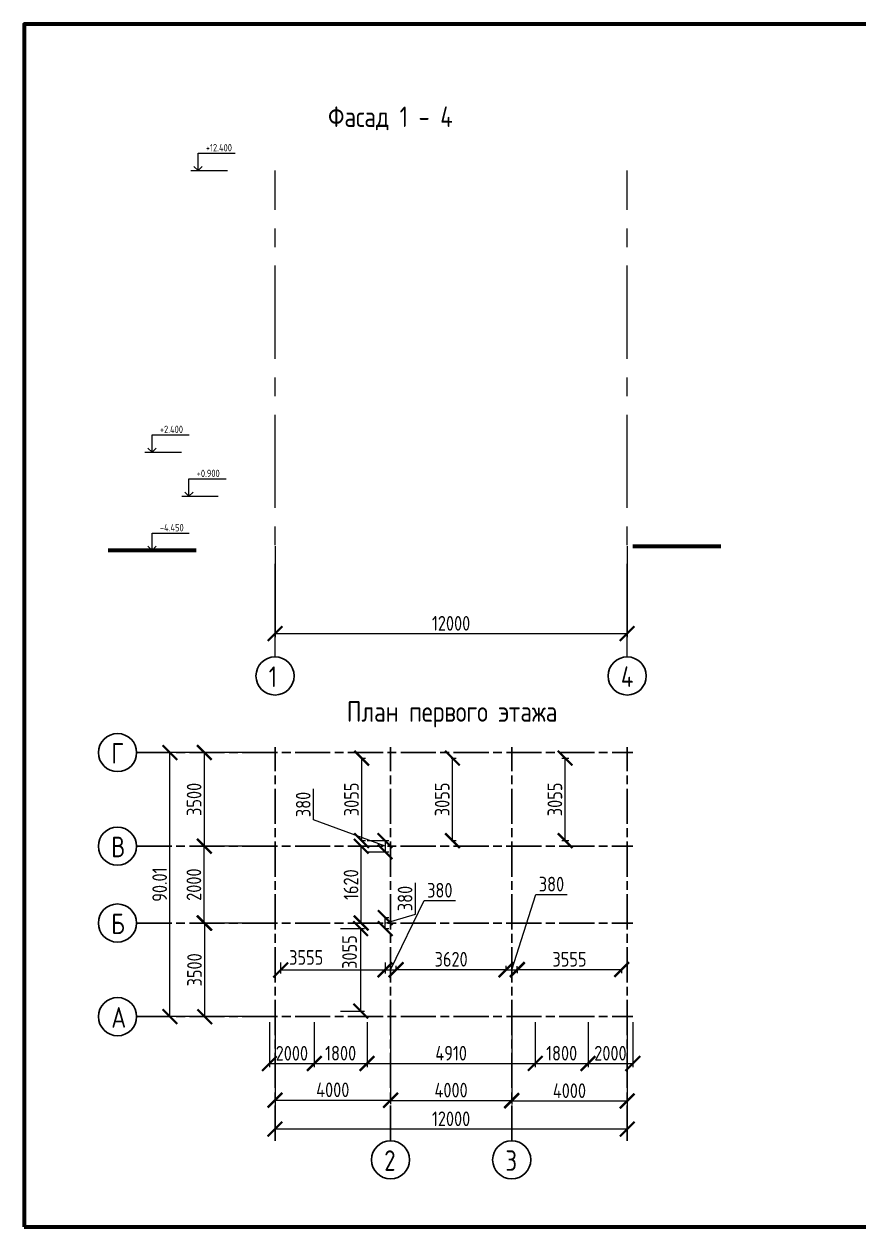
# Paper-space layout 'Дом_2' of a CAD drawing. Header units: millimetres. Extents: x 20 to 589, y 5 to 415.
# Drawn here: x 20 to 304.5, y 5 to 415 of the extents above; entities that cross this region are included whole.
import ezdxf

# ---------------------------------------------------------------- set-up
doc = ezdxf.new("R2010")
doc.units = ezdxf.units.MM
doc.linetypes.add('AM_ISO08W050', pattern=[18, 12, -1.5, 3, -1.5])
doc.linetypes.add('CENTER', pattern=[50.8, 31.75, -6.35, 6.35, -6.35])
for name, color, linetype, lineweight in [('MD_Штриховка', 7, 'Continuous', 25), ('Красный', 1, 'AM_ISO08W050', 30), ('Оси', 1, 'CENTER', 25), ('Основная', 5, 'Continuous', 70), ('Основной', 5, 'Continuous', 70), ('Размеры', 3, 'Continuous', 25)]:
    doc.layers.add(name, color=color, linetype=linetype, lineweight=lineweight)
doc.styles.get("Standard").update_dxf_attribs({"font": 'arial.ttf'})
doc.styles.add('ГОСТ', font='GOST_A.TTF')
doc.dimstyles.new('Apx$0', dxfattribs={"dimtxt": 5, "dimasz": 5, "dimexe": 1.25, "dimexo": 0, "dimgap": 1, "dimtad": 1, "dimdsep": 46, "dimtxsty": 'ГОСТ', "dimblk": 'ARCHTICK', "dimcen": 5, "dimclrd": 256, "dimclre": 256, "dimclrt": 256, "dimadec": 0, "dimazin": 2, "dimtp": 0.1, "dimtm": 0.1, "dimtfac": 0.71, "dimtmove": 1, "dimatfit": 3, "dimldrblk": 'NONE', "dimfxl": 1, "dimlwd": -1, "dimlwe": -1, "dimarcsym": 0})

# ---------------------------------------------------------------- blocks, each defined once
blk = doc.blocks.new('_ArchTick')
at = {"color": 0, "linetype": 'ByBlock', "const_width": 0.15}
blk.add_lwpolyline([(-0.5, -0.5), (0.5, 0.5)], dxfattribs=at)
blk = doc.blocks.new('*D13')
at = {"layer": 'Defpoints', "color": 0, "transparency": 16777216}
for p in [(103.64, 74.78), (118.88, 74.78), (118.88, 60.69)]:
    blk.add_point(p, dxfattribs=at)
at = {"layer": 'Размеры', "transparency": 16777216}
for p, q in [((103.64, 74.78), (103.64, 59.44)), ((118.88, 74.78), (118.88, 59.44)), ((103.64, 60.69), (118.88, 60.69))]:
    blk.add_line(p, q, dxfattribs=at)
at = {"layer": 'Размеры', "transparency": 16777216, "xscale": 5, "yscale": 5, "zscale": 5, "rotation": 180}
blk.add_blockref('_ArchTick', (103.64, 60.69), dxfattribs=at)
at = {"layer": 'Размеры', "transparency": 16777216, "xscale": 5, "yscale": 5, "zscale": 5}
blk.add_blockref('_ArchTick', (118.88, 60.69), dxfattribs=at)
at = {"layer": 'Размеры', "transparency": 16777216, "insert": (111.26, 64.19), "char_height": 5, "attachment_point": 5, "style": 'ГОСТ'}
blk.add_mtext('2000', dxfattribs=at)
blk = doc.blocks.new('_None')
blk = doc.blocks.new('*D14')
at = {"layer": 'Defpoints', "color": 0, "transparency": 16777216}
for p in [(118.88, 74.78), (136.88, 74.78), (136.88, 60.72)]:
    blk.add_point(p, dxfattribs=at)
at = {"layer": 'Размеры', "transparency": 16777216}
for p, q in [((118.88, 74.78), (118.88, 59.47)), ((136.88, 74.78), (136.88, 59.47)), ((118.88, 60.72), (136.88, 60.72))]:
    blk.add_line(p, q, dxfattribs=at)
at = {"layer": 'Размеры', "transparency": 16777216, "xscale": 5, "yscale": 5, "zscale": 5, "rotation": 180}
blk.add_blockref('_ArchTick', (118.88, 60.72), dxfattribs=at)
at = {"layer": 'Размеры', "transparency": 16777216, "xscale": 5, "yscale": 5, "zscale": 5}
blk.add_blockref('_ArchTick', (136.88, 60.72), dxfattribs=at)
at = {"layer": 'Размеры', "transparency": 16777216, "insert": (127.88, 64.22), "char_height": 5, "attachment_point": 5, "style": 'ГОСТ'}
blk.add_mtext('1800', dxfattribs=at)
blk = doc.blocks.new('*D15')
at = {"layer": 'Defpoints', "color": 0, "transparency": 16777216}
for p in [(136.88, 74.78), (194.2, 74.78), (194.2, 60.72)]:
    blk.add_point(p, dxfattribs=at)
at = {"layer": 'Размеры', "transparency": 16777216}
for p, q in [((136.88, 74.78), (136.88, 59.47)), ((194.2, 74.78), (194.2, 59.47)), ((136.88, 60.72), (194.2, 60.72))]:
    blk.add_line(p, q, dxfattribs=at)
at = {"layer": 'Размеры', "transparency": 16777216, "xscale": 5, "yscale": 5, "zscale": 5, "rotation": 180}
blk.add_blockref('_ArchTick', (136.88, 60.72), dxfattribs=at)
at = {"layer": 'Размеры', "transparency": 16777216, "xscale": 5, "yscale": 5, "zscale": 5}
blk.add_blockref('_ArchTick', (194.2, 60.72), dxfattribs=at)
at = {"layer": 'Размеры', "transparency": 16777216, "insert": (165.54, 64.22), "char_height": 5, "attachment_point": 5, "style": 'ГОСТ'}
blk.add_mtext('4910', dxfattribs=at)
blk = doc.blocks.new('*D16')
at = {"layer": 'Defpoints', "color": 0, "transparency": 16777216}
for p in [(194.2, 74.78), (212.2, 74.78), (212.2, 60.72)]:
    blk.add_point(p, dxfattribs=at)
at = {"layer": 'Размеры', "transparency": 16777216}
for p, q in [((194.2, 74.78), (194.2, 59.47)), ((212.2, 74.78), (212.2, 59.47)), ((194.2, 60.72), (212.2, 60.72))]:
    blk.add_line(p, q, dxfattribs=at)
at = {"layer": 'Размеры', "transparency": 16777216, "xscale": 5, "yscale": 5, "zscale": 5, "rotation": 180}
blk.add_blockref('_ArchTick', (194.2, 60.72), dxfattribs=at)
at = {"layer": 'Размеры', "transparency": 16777216, "xscale": 5, "yscale": 5, "zscale": 5}
blk.add_blockref('_ArchTick', (212.2, 60.72), dxfattribs=at)
at = {"layer": 'Размеры', "transparency": 16777216, "insert": (203.2, 64.22), "char_height": 5, "attachment_point": 5, "style": 'ГОСТ'}
blk.add_mtext('1800', dxfattribs=at)
blk = doc.blocks.new('*D17')
at = {"layer": 'Defpoints', "color": 0, "transparency": 16777216}
for p in [(212.2, 74.78), (227.44, 74.78), (227.44, 60.72)]:
    blk.add_point(p, dxfattribs=at)
at = {"layer": 'Размеры', "transparency": 16777216}
for p, q in [((212.2, 74.78), (212.2, 59.47)), ((227.44, 74.78), (227.44, 59.47)), ((212.2, 60.72), (227.44, 60.72))]:
    blk.add_line(p, q, dxfattribs=at)
at = {"layer": 'Размеры', "transparency": 16777216, "xscale": 5, "yscale": 5, "zscale": 5, "rotation": 180}
blk.add_blockref('_ArchTick', (212.2, 60.72), dxfattribs=at)
at = {"layer": 'Размеры', "transparency": 16777216, "xscale": 5, "yscale": 5, "zscale": 5}
blk.add_blockref('_ArchTick', (227.44, 60.72), dxfattribs=at)
at = {"layer": 'Размеры', "transparency": 16777216, "insert": (219.82, 64.22), "char_height": 5, "attachment_point": 5, "style": 'ГОСТ'}
blk.add_mtext('2000', dxfattribs=at)
blk = doc.blocks.new('*D18')
at = {"layer": 'Defpoints', "color": 0, "transparency": 16777216}
for p in [(105.52, 76.68), (225.52, 76.68), (105.52, 38.36)]:
    blk.add_point(p, dxfattribs=at)
at = {"layer": 'Размеры', "transparency": 16777216}
for p, q in [((105.52, 76.68), (105.52, 37.11)), ((225.52, 76.68), (225.52, 37.11)), ((225.52, 38.36), (105.52, 38.36))]:
    blk.add_line(p, q, dxfattribs=at)
at = {"layer": 'Размеры', "transparency": 16777216, "xscale": 5, "yscale": 5, "zscale": 5, "rotation": 180}
blk.add_blockref('_ArchTick', (105.52, 38.36), dxfattribs=at)
at = {"layer": 'Размеры', "transparency": 16777216, "xscale": 5, "yscale": 5, "zscale": 5}
blk.add_blockref('_ArchTick', (225.52, 38.36), dxfattribs=at)
at = {"layer": 'Размеры', "transparency": 16777216, "insert": (165.52, 41.86), "char_height": 5, "attachment_point": 5, "style": 'ГОСТ'}
blk.add_mtext('12000', dxfattribs=at)
blk = doc.blocks.new('*D19')
at = {"layer": 'Defpoints', "color": 0, "transparency": 16777216}
for p in [(105.52, 76.68), (144.88, 76.68), (144.88, 48.23)]:
    blk.add_point(p, dxfattribs=at)
at = {"layer": 'Размеры', "transparency": 16777216}
for p, q in [((105.52, 76.68), (105.52, 46.98)), ((144.88, 76.68), (144.88, 46.98)), ((105.52, 48.23), (144.88, 48.23))]:
    blk.add_line(p, q, dxfattribs=at)
at = {"layer": 'Размеры', "transparency": 16777216, "xscale": 5, "yscale": 5, "zscale": 5, "rotation": 180}
blk.add_blockref('_ArchTick', (105.52, 48.23), dxfattribs=at)
at = {"layer": 'Размеры', "transparency": 16777216, "xscale": 5, "yscale": 5, "zscale": 5}
blk.add_blockref('_ArchTick', (144.88, 48.23), dxfattribs=at)
at = {"layer": 'Размеры', "transparency": 16777216, "insert": (125.2, 51.74), "char_height": 5, "attachment_point": 5, "style": 'ГОСТ'}
blk.add_mtext('4000', dxfattribs=at)
blk = doc.blocks.new('*D20')
at = {"layer": 'Defpoints', "color": 0, "transparency": 16777216}
for p in [(144.88, 76.68), (186.17, 76.68), (186.17, 48.14)]:
    blk.add_point(p, dxfattribs=at)
at = {"layer": 'Размеры', "transparency": 16777216}
for p, q in [((144.88, 76.68), (144.88, 46.89)), ((186.17, 76.68), (186.17, 46.89)), ((144.88, 48.14), (186.17, 48.14))]:
    blk.add_line(p, q, dxfattribs=at)
at = {"layer": 'Размеры', "transparency": 16777216, "xscale": 5, "yscale": 5, "zscale": 5, "rotation": 180}
blk.add_blockref('_ArchTick', (144.88, 48.14), dxfattribs=at)
at = {"layer": 'Размеры', "transparency": 16777216, "xscale": 5, "yscale": 5, "zscale": 5}
blk.add_blockref('_ArchTick', (186.17, 48.14), dxfattribs=at)
at = {"layer": 'Размеры', "transparency": 16777216, "insert": (165.52, 51.64), "char_height": 5, "attachment_point": 5, "style": 'ГОСТ'}
blk.add_mtext('4000', dxfattribs=at)
blk = doc.blocks.new('*D21')
at = {"layer": 'Defpoints', "color": 0, "transparency": 16777216}
for p in [(186.17, 76.68), (225.52, 76.68), (225.52, 47.94)]:
    blk.add_point(p, dxfattribs=at)
at = {"layer": 'Размеры', "transparency": 16777216}
for p, q in [((186.17, 76.68), (186.17, 46.69)), ((225.52, 76.68), (225.52, 46.69)), ((186.17, 47.94), (225.52, 47.94))]:
    blk.add_line(p, q, dxfattribs=at)
at = {"layer": 'Размеры', "transparency": 16777216, "xscale": 5, "yscale": 5, "zscale": 5, "rotation": 180}
blk.add_blockref('_ArchTick', (186.17, 47.94), dxfattribs=at)
at = {"layer": 'Размеры', "transparency": 16777216, "xscale": 5, "yscale": 5, "zscale": 5}
blk.add_blockref('_ArchTick', (225.52, 47.94), dxfattribs=at)
at = {"layer": 'Размеры', "transparency": 16777216, "insert": (205.85, 51.44), "char_height": 5, "attachment_point": 5, "style": 'ГОСТ'}
blk.add_mtext('4000', dxfattribs=at)
blk = doc.blocks.new('*D22')
at = {"layer": 'Defpoints', "color": 0, "transparency": 16777216}
for p in [(69.72, 166.68), (105.52, 166.68), (105.52, 76.68)]:
    blk.add_point(p, dxfattribs=at)
at = {"layer": 'Размеры', "transparency": 16777216}
for p, q in [((105.52, 166.68), (68.47, 166.68)), ((69.72, 76.68), (69.72, 166.68)), ((105.52, 76.68), (68.47, 76.68))]:
    blk.add_line(p, q, dxfattribs=at)
at = {"layer": 'Размеры', "transparency": 16777216, "xscale": 5, "yscale": 5, "zscale": 5}
for p, rotation in [((69.72, 166.68), 90), ((69.72, 76.68), 270)]:
    blk.add_blockref('_ArchTick', p, dxfattribs=dict(at, rotation=rotation))
at = {"layer": 'Размеры', "transparency": 16777216, "insert": (66.21, 121.68), "char_height": 5, "attachment_point": 5, "rotation": 90, "style": 'ГОСТ'}
blk.add_mtext('90.01', dxfattribs=at)
blk = doc.blocks.new('*D23')
at = {"layer": 'Defpoints', "color": 0, "transparency": 16777216}
for p in [(81.57, 108.58), (105.52, 108.58), (105.52, 76.68)]:
    blk.add_point(p, dxfattribs=at)
at = {"layer": 'Размеры', "transparency": 16777216}
for p, q in [((105.52, 108.58), (80.32, 108.58)), ((81.57, 76.68), (81.57, 108.58)), ((105.52, 76.68), (80.32, 76.68))]:
    blk.add_line(p, q, dxfattribs=at)
at = {"layer": 'Размеры', "transparency": 16777216, "xscale": 5, "yscale": 5, "zscale": 5}
for p, rotation in [((81.57, 108.58), 90), ((81.57, 76.68), 270)]:
    blk.add_blockref('_ArchTick', p, dxfattribs=dict(at, rotation=rotation))
at = {"layer": 'Размеры', "transparency": 16777216, "insert": (78.07, 92.63), "char_height": 5, "attachment_point": 5, "rotation": 90, "style": 'ГОСТ'}
blk.add_mtext('3500', dxfattribs=at)
blk = doc.blocks.new('*D24')
at = {"layer": 'Defpoints', "color": 0, "transparency": 16777216}
for p in [(81.38, 134.78), (105.52, 134.78), (105.52, 108.58)]:
    blk.add_point(p, dxfattribs=at)
at = {"layer": 'Размеры', "transparency": 16777216}
for p, q in [((105.52, 134.78), (80.13, 134.78)), ((81.38, 108.58), (81.38, 134.78)), ((105.52, 108.58), (80.13, 108.58))]:
    blk.add_line(p, q, dxfattribs=at)
at = {"layer": 'Размеры', "transparency": 16777216, "xscale": 5, "yscale": 5, "zscale": 5}
for p, rotation in [((81.38, 134.78), 90), ((81.38, 108.58), 270)]:
    blk.add_blockref('_ArchTick', p, dxfattribs=dict(at, rotation=rotation))
at = {"layer": 'Размеры', "transparency": 16777216, "insert": (77.88, 121.68), "char_height": 5, "attachment_point": 5, "rotation": 90, "style": 'ГОСТ'}
blk.add_mtext('2000', dxfattribs=at)
blk = doc.blocks.new('*D25')
at = {"layer": 'Defpoints', "color": 0, "transparency": 16777216}
for p in [(81.45, 166.68), (105.52, 166.68), (105.52, 134.78)]:
    blk.add_point(p, dxfattribs=at)
at = {"layer": 'Размеры', "transparency": 16777216}
for p, q in [((105.52, 166.68), (80.2, 166.68)), ((81.45, 134.78), (81.45, 166.68)), ((105.52, 134.78), (80.2, 134.78))]:
    blk.add_line(p, q, dxfattribs=at)
at = {"layer": 'Размеры', "transparency": 16777216, "xscale": 5, "yscale": 5, "zscale": 5}
for p, rotation in [((81.45, 166.68), 90), ((81.45, 134.78), 270)]:
    blk.add_blockref('_ArchTick', p, dxfattribs=dict(at, rotation=rotation))
at = {"layer": 'Размеры', "transparency": 16777216, "insert": (77.94, 150.73), "char_height": 5, "attachment_point": 5, "rotation": 90, "style": 'ГОСТ'}
blk.add_mtext('3500', dxfattribs=at)
blk = doc.blocks.new('*D26')
at = {"layer": 'Defpoints', "color": 0, "transparency": 16777216}
for p in [(107.44, 95.13), (143, 95.13), (143, 92.58)]:
    blk.add_point(p, dxfattribs=at)
at = {"layer": 'Размеры', "transparency": 16777216}
for p, q in [((107.44, 95.13), (107.44, 91.33)), ((143, 95.13), (143, 91.33)), ((107.44, 92.58), (143, 92.58))]:
    blk.add_line(p, q, dxfattribs=at)
at = {"layer": 'Размеры', "transparency": 16777216, "xscale": 5, "yscale": 5, "zscale": 5, "rotation": 180}
blk.add_blockref('_ArchTick', (107.44, 92.58), dxfattribs=at)
at = {"layer": 'Размеры', "transparency": 16777216, "xscale": 5, "yscale": 5, "zscale": 5}
blk.add_blockref('_ArchTick', (143, 92.58), dxfattribs=at)
at = {"layer": 'Размеры', "transparency": 16777216, "insert": (116.14, 96.84), "char_height": 5, "attachment_point": 5, "style": 'ГОСТ'}
blk.add_mtext('3555', dxfattribs=at)
blk = doc.blocks.new('*D27')
at = {"layer": 'Defpoints', "color": 0, "transparency": 16777216}
for p in [(146.8, 92.63), (184.28, 92.74), (184.28, 92.63)]:
    blk.add_point(p, dxfattribs=at)
at = {"layer": 'Размеры', "transparency": 16777216}
for p, q in [((146.8, 92.63), (146.8, 93.99)), ((146.8, 92.74), (184.28, 92.74)), ((184.28, 92.63), (184.28, 93.99))]:
    blk.add_line(p, q, dxfattribs=at)
at = {"layer": 'Размеры', "transparency": 16777216, "xscale": 5, "yscale": 5, "zscale": 5, "rotation": 180}
blk.add_blockref('_ArchTick', (146.8, 92.74), dxfattribs=at)
at = {"layer": 'Размеры', "transparency": 16777216, "xscale": 5, "yscale": 5, "zscale": 5}
blk.add_blockref('_ArchTick', (184.28, 92.74), dxfattribs=at)
at = {"layer": 'Размеры', "transparency": 16777216, "insert": (165.54, 96.24), "char_height": 5, "attachment_point": 5, "style": 'ГОСТ'}
blk.add_mtext('3620', dxfattribs=at)
blk = doc.blocks.new('*D28')
at = {"layer": 'Defpoints', "color": 0, "transparency": 16777216}
for p in [(188.08, 92.74), (223.64, 92.74), (223.64, 92.74)]:
    blk.add_point(p, dxfattribs=at)
at = {"layer": 'Размеры', "transparency": 16777216}
for p, q in [((188.08, 92.74), (188.08, 91.49)), ((188.08, 92.74), (223.64, 92.74)), ((223.64, 92.74), (223.64, 91.49))]:
    blk.add_line(p, q, dxfattribs=at)
at = {"layer": 'Размеры', "transparency": 16777216, "xscale": 5, "yscale": 5, "zscale": 5, "rotation": 180}
blk.add_blockref('_ArchTick', (188.08, 92.74), dxfattribs=at)
at = {"layer": 'Размеры', "transparency": 16777216, "xscale": 5, "yscale": 5, "zscale": 5}
blk.add_blockref('_ArchTick', (223.64, 92.74), dxfattribs=at)
at = {"layer": 'Размеры', "transparency": 16777216, "insert": (205.86, 96.24), "char_height": 5, "attachment_point": 5, "style": 'ГОСТ'}
blk.add_mtext('3555', dxfattribs=at)
blk = doc.blocks.new('*D29')
at = {"layer": 'Defpoints', "color": 0, "transparency": 16777216}
for p in [(127.88, 106.68), (134.71, 106.68), (127.88, 78.58)]:
    blk.add_point(p, dxfattribs=at)
at = {"layer": 'Размеры', "transparency": 16777216}
for p, q in [((127.88, 106.68), (135.96, 106.68)), ((134.71, 78.58), (134.71, 106.68)), ((127.88, 78.58), (135.96, 78.58))]:
    blk.add_line(p, q, dxfattribs=at)
at = {"layer": 'Размеры', "transparency": 16777216, "xscale": 5, "yscale": 5, "zscale": 5}
for p, rotation in [((134.71, 106.68), 90), ((134.71, 78.58), 270)]:
    blk.add_blockref('_ArchTick', p, dxfattribs=dict(at, rotation=rotation))
at = {"layer": 'Размеры', "transparency": 16777216, "insert": (130.91, 98.69), "char_height": 5, "attachment_point": 5, "rotation": 90, "style": 'ГОСТ'}
blk.add_mtext('3055', dxfattribs=at)
blk = doc.blocks.new('*D30')
at = {"layer": 'Defpoints', "color": 0, "transparency": 16777216}
for p in [(134.71, 134.78), (134.91, 134.78), (134.71, 108.58)]:
    blk.add_point(p, dxfattribs=at)
at = {"layer": 'Размеры', "transparency": 16777216}
for p, q in [((134.71, 134.78), (136.16, 134.78)), ((134.91, 108.58), (134.91, 134.78)), ((134.71, 108.58), (136.16, 108.58))]:
    blk.add_line(p, q, dxfattribs=at)
at = {"layer": 'Размеры', "transparency": 16777216, "xscale": 5, "yscale": 5, "zscale": 5}
for p, rotation in [((134.91, 134.78), 90), ((134.91, 108.58), 270)]:
    blk.add_blockref('_ArchTick', p, dxfattribs=dict(at, rotation=rotation))
at = {"layer": 'Размеры', "transparency": 16777216, "insert": (131.41, 121.68), "char_height": 5, "attachment_point": 5, "rotation": 90, "style": 'ГОСТ'}
blk.add_mtext('1620', dxfattribs=at)
blk = doc.blocks.new('*D31')
at = {"layer": 'Defpoints', "color": 0, "transparency": 16777216}
for p in [(134.91, 164.78), (135.06, 164.78), (134.91, 136.68)]:
    blk.add_point(p, dxfattribs=at)
at = {"layer": 'Размеры', "transparency": 16777216}
for p, q in [((134.91, 164.78), (136.31, 164.78)), ((135.06, 136.68), (135.06, 164.78)), ((134.91, 136.68), (136.31, 136.68))]:
    blk.add_line(p, q, dxfattribs=at)
at = {"layer": 'Размеры', "transparency": 16777216, "xscale": 5, "yscale": 5, "zscale": 5}
for p, rotation in [((135.06, 164.78), 90), ((135.06, 136.68), 270)]:
    blk.add_blockref('_ArchTick', p, dxfattribs=dict(at, rotation=rotation))
at = {"layer": 'Размеры', "transparency": 16777216, "insert": (131.56, 150.73), "char_height": 5, "attachment_point": 5, "rotation": 90, "style": 'ГОСТ'}
blk.add_mtext('3055', dxfattribs=at)
blk = doc.blocks.new('*D32')
at = {"layer": 'Defpoints', "color": 0, "transparency": 16777216}
for p in [(165.54, 164.78), (165.98, 164.78), (165.54, 136.68)]:
    blk.add_point(p, dxfattribs=at)
at = {"layer": 'Размеры', "transparency": 16777216}
for p, q in [((165.54, 164.78), (167.23, 164.78)), ((165.98, 136.68), (165.98, 164.78)), ((165.54, 136.68), (167.23, 136.68))]:
    blk.add_line(p, q, dxfattribs=at)
at = {"layer": 'Размеры', "transparency": 16777216, "xscale": 5, "yscale": 5, "zscale": 5}
for p, rotation in [((165.98, 164.78), 90), ((165.98, 136.68), 270)]:
    blk.add_blockref('_ArchTick', p, dxfattribs=dict(at, rotation=rotation))
at = {"layer": 'Размеры', "transparency": 16777216, "insert": (162.48, 150.73), "char_height": 5, "attachment_point": 5, "rotation": 90, "style": 'ГОСТ'}
blk.add_mtext('3055', dxfattribs=at)
blk = doc.blocks.new('*D33')
at = {"layer": 'Defpoints', "color": 0, "transparency": 16777216}
for p in [(203.2, 164.78), (204.38, 164.78), (203.2, 136.68)]:
    blk.add_point(p, dxfattribs=at)
at = {"layer": 'Размеры', "transparency": 16777216}
for p, q in [((203.2, 164.78), (205.63, 164.78)), ((204.38, 136.68), (204.38, 164.78)), ((203.2, 136.68), (205.63, 136.68))]:
    blk.add_line(p, q, dxfattribs=at)
at = {"layer": 'Размеры', "transparency": 16777216, "xscale": 5, "yscale": 5, "zscale": 5}
for p, rotation in [((204.38, 164.78), 90), ((204.38, 136.68), 270)]:
    blk.add_blockref('_ArchTick', p, dxfattribs=dict(at, rotation=rotation))
at = {"layer": 'Размеры', "transparency": 16777216, "insert": (200.88, 150.73), "char_height": 5, "attachment_point": 5, "rotation": 90, "style": 'ГОСТ'}
blk.add_mtext('3055', dxfattribs=at)
blk = doc.blocks.new('*D34')
at = {"layer": 'Defpoints', "color": 0, "transparency": 16777216}
for p in [(143, 110.48), (143, 106.68), (143.08, 110.48)]:
    blk.add_point(p, dxfattribs=at)
at = {"layer": 'Размеры', "transparency": 16777216}
for p, q in [((153.34, 111.66), (153.34, 122.24)), ((143.08, 108.58), (153.34, 111.66)), ((143, 110.48), (144.33, 110.48)), ((143, 106.68), (144.33, 106.68)), ((143.08, 106.68), (143.08, 110.48))]:
    blk.add_line(p, q, dxfattribs=at)
at = {"layer": 'Размеры', "transparency": 16777216, "xscale": 5, "yscale": 5, "zscale": 5}
for p, rotation in [((143.08, 110.48), 90), ((143.08, 106.68), 270)]:
    blk.add_blockref('_ArchTick', p, dxfattribs=dict(at, rotation=rotation))
at = {"layer": 'Размеры', "transparency": 16777216, "insert": (149.83, 116.95), "char_height": 5, "attachment_point": 5, "rotation": 90, "style": 'ГОСТ'}
blk.add_mtext('380', dxfattribs=at)
blk = doc.blocks.new('*D35')
at = {"layer": 'Defpoints', "color": 0, "transparency": 16777216}
for p in [(143, 92.63), (146.8, 92.63), (146.8, 92.63)]:
    blk.add_point(p, dxfattribs=at)
at = {"layer": 'Размеры', "transparency": 16777216}
for p, q in [((144.9, 92.63), (156.39, 116.26)), ((156.39, 116.26), (166.97, 116.26)), ((143, 92.63), (143, 91.38)), ((143, 92.63), (146.8, 92.63)), ((146.8, 92.63), (146.8, 93.88))]:
    blk.add_line(p, q, dxfattribs=at)
at = {"layer": 'Размеры', "transparency": 16777216, "xscale": 5, "yscale": 5, "zscale": 5, "rotation": 180}
blk.add_blockref('_ArchTick', (143, 92.63), dxfattribs=at)
at = {"layer": 'Размеры', "transparency": 16777216, "xscale": 5, "yscale": 5, "zscale": 5}
blk.add_blockref('_ArchTick', (146.8, 92.63), dxfattribs=at)
at = {"layer": 'Размеры', "transparency": 16777216, "insert": (161.68, 119.76), "char_height": 5, "attachment_point": 5, "style": 'ГОСТ'}
blk.add_mtext('380', dxfattribs=at)
blk = doc.blocks.new('*D36')
at = {"layer": 'Defpoints', "color": 0, "transparency": 16777216}
for p in [(184.28, 92.63), (188.08, 92.63), (188.08, 92.63)]:
    blk.add_point(p, dxfattribs=at)
at = {"layer": 'Размеры', "transparency": 16777216}
for p, q in [((186.18, 92.63), (194.44, 118.35)), ((194.44, 118.35), (205.02, 118.35)), ((184.28, 92.63), (184.28, 93.88)), ((184.28, 92.63), (188.08, 92.63)), ((188.08, 92.63), (188.08, 93.88))]:
    blk.add_line(p, q, dxfattribs=at)
at = {"layer": 'Размеры', "transparency": 16777216, "xscale": 5, "yscale": 5, "zscale": 5, "rotation": 180}
blk.add_blockref('_ArchTick', (184.28, 92.63), dxfattribs=at)
at = {"layer": 'Размеры', "transparency": 16777216, "xscale": 5, "yscale": 5, "zscale": 5}
blk.add_blockref('_ArchTick', (188.08, 92.63), dxfattribs=at)
at = {"layer": 'Размеры', "transparency": 16777216, "insert": (199.73, 121.86), "char_height": 5, "attachment_point": 5, "style": 'ГОСТ'}
blk.add_mtext('380', dxfattribs=at)
blk = doc.blocks.new('*D37')
at = {"layer": 'Defpoints', "color": 0, "transparency": 16777216}
for p in [(136.89, 136.68), (136.89, 132.88), (143, 132.88)]:
    blk.add_point(p, dxfattribs=at)
at = {"layer": 'Размеры', "transparency": 16777216}
for p, q in [((118.63, 143.71), (118.63, 154.29)), ((143, 134.78), (118.63, 143.71)), ((136.89, 136.68), (144.25, 136.68)), ((143, 136.68), (143, 132.88)), ((136.89, 132.88), (144.25, 132.88))]:
    blk.add_line(p, q, dxfattribs=at)
at = {"layer": 'Размеры', "transparency": 16777216, "xscale": 5, "yscale": 5, "zscale": 5}
for p, rotation in [((143, 136.68), 90), ((143, 132.88), 270)]:
    blk.add_blockref('_ArchTick', p, dxfattribs=dict(at, rotation=rotation))
at = {"layer": 'Размеры', "transparency": 16777216, "insert": (115.13, 149), "char_height": 5, "attachment_point": 5, "rotation": 90, "style": 'ГОСТ'}
blk.add_mtext('380', dxfattribs=at)
blk = doc.blocks.new('*D38')
at = {"layer": 'Defpoints', "color": 0, "transparency": 16777216}
for p in [(105.52, 237.07), (225.52, 237.07), (225.52, 207.24)]:
    blk.add_point(p, dxfattribs=at)
at = {"layer": 'Размеры', "transparency": 16777216}
for p, q in [((105.52, 237.07), (105.52, 205.99)), ((225.52, 237.07), (225.52, 205.99)), ((105.52, 207.24), (225.52, 207.24))]:
    blk.add_line(p, q, dxfattribs=at)
at = {"layer": 'Размеры', "transparency": 16777216, "xscale": 5, "yscale": 5, "zscale": 5, "rotation": 180}
blk.add_blockref('_ArchTick', (105.52, 207.24), dxfattribs=at)
at = {"layer": 'Размеры', "transparency": 16777216, "xscale": 5, "yscale": 5, "zscale": 5}
blk.add_blockref('_ArchTick', (225.52, 207.24), dxfattribs=at)
at = {"layer": 'Размеры', "transparency": 16777216, "insert": (165.52, 210.74), "char_height": 5, "attachment_point": 5, "style": 'ГОСТ'}
blk.add_mtext('12000', dxfattribs=at)

psp = doc.layouts.new('Дом_2')

# ---------------------------------------------------------------- linework, layer by layer
at = {"layer": 'Красный'}
for p, q in [((105.52455, 34.37078), (105.52455, 168.58289)), ((144.87522, 34.37078), (144.87522, 168.58289)), ((186.17387, 34.37078), (186.17387, 168.58289)), ((225.52455, 34.37078), (225.52455, 168.58289)), ((58.35138, 166.68289), (227.44192, 166.68289)), ((58.33401, 134.78291), (227.42455, 134.78291)), ((58.33401, 108.58286), (227.42455, 108.58286)), ((58.35342, 76.67521), (227.44396, 76.68289))]:
    psp.add_line(p, q, dxfattribs=at)
at = {"layer": 'Красный', "linetype": 'ByBlock'}
for centre in [(105.52455, 192.80146), (225.52455, 192.80146), (51.85138, 166.68289), (51.83401, 134.78291), (51.83401, 108.58286), (51.85342, 76.67521), (144.87522, 27.87078), (186.17387, 27.87078)]:
    psp.add_circle(centre, 6.5, dxfattribs=at)
at = {"layer": 'Оси'}
for p, q in [((105.52455, 199.30146), (105.52455, 365.07289)), ((225.52455, 199.30146), (225.52455, 365.07289))]:
    psp.add_line(p, q, dxfattribs=at)
at = {"layer": 'Основная'}
for p, q in [((78.63719, 235.57289), (48.63719, 235.57289)), ((227.44192, 237.07289), (257.44192, 237.07289))]:
    psp.add_line(p, q, dxfattribs=at)
at = {"layer": 'Основной'}
psp.add_lwpolyline([(20, 5), (589, 5), (589, 415), (20, 415)], close=True, dxfattribs=at)
at = {"layer": 'Размеры'}
for p, q in [((79.2807, 365.07289), (79.2807, 371.01117)), ((79.2807, 371.01117), (91.94235, 371.01117)), ((76.82201, 365.07289), (89.2807, 365.07289)), ((79.2807, 365.07289), (77.86648, 366.48711)), ((79.2807, 365.07289), (80.69491, 366.48711)), ((63.63719, 269.07289), (63.63719, 275.01117)), ((63.63719, 275.01117), (76.29885, 275.01117)), ((61.17851, 269.07289), (73.63719, 269.07289)), ((63.63719, 269.07289), (62.22298, 270.48711)), ((63.63719, 269.07289), (65.05141, 270.48711)), ((76.18883, 254.07289), (76.18883, 260.01117)), ((76.18883, 260.01117), (88.85048, 260.01117)), ((76.18883, 254.07289), (74.77461, 255.48711)), ((76.18883, 254.07289), (77.60304, 255.48711)), ((73.73014, 254.07289), (86.18883, 254.07289)), ((63.63719, 235.57289), (63.63719, 241.51117)), ((63.63719, 241.51117), (76.29885, 241.51117)), ((63.63719, 235.57289), (62.22298, 236.98711)), ((63.63719, 235.57289), (65.05141, 236.98711))]:
    psp.add_line(p, q, dxfattribs=at)

# ---------------------------------------------------------------- texts
at = {"layer": 'MD_Штриховка', "insert": (123.59727, 386.91099), "char_height": 7, "attachment_point": 1}
psp.add_mtext_dynamic_manual_height_columns('{\\fGOST type A|b0|i0|c204|p34;\\C256;\\c0;Фасад 1 - 4}', width=160.5076252, gutter_width=12.5, heights=[0], dxfattribs=at)
at = {"layer": 'MD_Штриховка', "insert": (165.86412, 175.28645), "char_height": 7, "width": 116.4204376, "attachment_point": 8}
psp.add_mtext('{\\fGOST type A|b0|i0|c204|p34;План первого этажа}', dxfattribs=at)
at = {"layer": 'Красный', "char_height": 7, "attachment_point": 1}
for s, insert in [('{\\fGOST type A|b0|i0|c204|p34;1}', (103.3916, 196.0505)), ('{\\fGOST type A|b0|i0|c204|p34;4}', (223.3916, 196.0505)), ('{\\fGOST type A|b0|i0|c204|p34;Г}', (49.71843, 169.93193)), ('{\\fGOST type A|b0|i0|c204|p34;В}', (49.70106, 138.03195)), ('{\\fGOST type A|b0|i0|c204|p34;Б}', (49.70106, 111.83191)), ('{\\fGOST type A|b0|i0|c204|p34;А}', (49.72048, 79.92426)), ('{\\fGOST type A|b0|i0|c204|p34;2}', (142.74228, 31.11982)), ('{\\fGOST type A|b0|i0|c204|p34;3}', (184.04093, 31.11982))]:
    psp.add_mtext_dynamic_manual_height_columns(s, width=9.7775013, gutter_width=12.5, heights=[0], dxfattribs=dict(at, insert=insert))
at = {"layer": 'Размеры', "char_height": 2.5, "attachment_point": 1}
for s, insert in [('{\\fGOST type A|b0|i0|c204|p34;+12.400}', (81.92712, 374.09953)), ('{\\fGOST type A|b0|i0|c204|p34;+2\\fGOST type A|b0|i0|c0|p34;.400}', (66.28361, 278.09953)), ('{\\fGOST type A|b0|i0|c204|p34;+0.900}', (78.83525, 263.09953)), ('{\\fGOST type A|b0|i0|c204|p34;-4\\fGOST type A|b0|i0|c0|p34;.450}', (66.28361, 244.59953))]:
    psp.add_mtext_dynamic_manual_height_columns(s, width=12.3886258, gutter_width=12.5, heights=[0], dxfattribs=dict(at, insert=insert))

# ---------------------------------------------------------------- dimensions: what is measured, and where the dimension line sits
at = {"layer": 'Размеры'}
for base, p1, p2, picture, middle in [((225.52455, 207.23986), (105.52455, 237.07289), (225.52455, 237.07289), '*D38', (165.52455, 210.74344)), ((136.88247, 60.71562), (118.88247, 74.78289), (136.88247, 74.78289), '*D14', (127.88247, 64.21919)), ((212.20136, 60.71562), (194.20136, 74.78289), (212.20136, 74.78289), '*D16', (203.20136, 64.21919))]:
    dim = psp.add_linear_dim(base=base, p1=p1, p2=p2, dimstyle='Apx$0', override={"dimlfac": -100}, dxfattribs=at)
    dim.commit()
    dim.dimension.update_dxf_attribs({"geometry": picture, "text_midpoint": middle})
dim = psp.add_linear_dim(base=(69.71695, 166.68289), p1=(105.52455, 76.67735), p2=(105.52455, 166.68289), angle=90, dimstyle='Apx$0', dxfattribs=at)
dim.commit()
dim.dimension.update_dxf_attribs({"geometry": '*D22', "text_midpoint": (66.21337, 121.68012)})
for base, p1, p2, text, override, picture, middle in [((81.44602, 166.68289), (105.52455, 134.78291), (105.52455, 166.68289), '3500', {"dimpost": ''}, '*D25', (77.94424, 150.7329)), ((135.05954, 164.78289), (134.91322, 136.68318), (134.91322, 164.78289), '3055', {"dimlfac": -100, "dimpost": ''}, '*D31', (131.55776, 150.73303)), ((165.98417, 164.78289), (165.54192, 136.68327), (165.54192, 164.78289), '3055', {"dimlfac": -100, "dimpost": ''}, '*D32', (162.48238, 150.73308)), ((204.37894, 164.78289), (203.20136, 136.68327), (203.20136, 164.78289), '3055', {"dimlfac": -100, "dimpost": ''}, '*D33', (200.87715, 150.73308)), ((134.91322, 134.78291), (134.70715, 108.58286), (134.70715, 134.78291), '1620', {"dimpost": ''}, '*D30', (131.40965, 121.68289)), ((143.08008, 110.48259), (143.00024, 106.6825), (143.00024, 110.48259), '380', {"dimlfac": -100, "dimpost": ''}, '*D34', (149.83365, 112.65916))]:
    dim = psp.add_linear_dim(base=base, p1=p1, p2=p2, angle=90, text=text, dimstyle='Apx$0', override=override, dxfattribs=at)
    dim.commit()
    dim.dimension.update_dxf_attribs({"geometry": picture, "text_midpoint": middle})
for base, p1, p2, text, picture, middle in [((143.00024, 132.88318), (136.89192, 136.68327), (136.89192, 132.88318), '380', '*D37', (118.63052, 144.70668)), ((134.70715, 106.6825), (127.88247, 78.58046), (127.88247, 106.6825), '3055', '*D29', (134.41409, 98.68731))]:
    dim = psp.add_linear_dim(base=base, p1=p1, p2=p2, angle=90, text=text, dimstyle='Apx$0', override={"dimlfac": -100}, dxfattribs=at)
    dim.commit()
    dim.dimension.update_dxf_attribs({"geometry": picture, "text_midpoint": middle, "dimtype": 160})
for base, p1, p2, text, picture, middle in [((81.38336, 134.78291), (105.52455, 108.58286), (105.52455, 134.78291), '2000', '*D24', (77.88158, 121.68289)), ((81.57444, 108.58286), (105.52455, 76.67735), (105.52455, 108.58286), '3500', '*D23', (78.07265, 92.63011))]:
    dim = psp.add_linear_dim(base=base, p1=p1, p2=p2, angle=90, text=text, dimstyle='Apx$0', dxfattribs=at)
    dim.commit()
    dim.dimension.update_dxf_attribs({"geometry": picture, "text_midpoint": middle})
for base, p1, p2, text, override, picture, middle in [((146.80274, 92.63289), (143.00024, 92.63289), (146.80274, 92.63289), '380', {"dimlfac": -100, "dimpost": ''}, '*D35', (157.38688, 116.26158)), ((143.00024, 92.57889), (107.44192, 95.13148), (143.00024, 95.13148), '3555', {"dimlfac": -100}, '*D26', (116.1395, 93.3385))]:
    dim = psp.add_linear_dim(base=base, p1=p1, p2=p2, text=text, dimstyle='Apx$0', override=override, dxfattribs=at)
    dim.commit()
    dim.dimension.update_dxf_attribs({"geometry": picture, "text_midpoint": middle, "dimtype": 160})
dim = psp.add_linear_dim(base=(188.08359, 92.63289), p1=(184.28359, 92.63289), p2=(188.08359, 92.63289), dimstyle='Apx$0', override={"dimlfac": -100}, dxfattribs=at)
dim.commit()
dim.dimension.update_dxf_attribs({"geometry": '*D36', "text_midpoint": (195.43513, 118.35333), "dimtype": 160})
for base, p1, p2, text, override, picture, middle in [((184.28359, 92.73847), (146.80024, 92.63289), (184.28359, 92.63289), '3620', {"dimlfac": -100, "dimpost": ''}, '*D27', (165.54192, 96.24026)), ((223.64192, 92.73847), (188.08359, 92.73847), (223.64192, 92.73847), '3555', {"dimlfac": -100, "dimpost": ''}, '*D28', (205.86276, 96.24026)), ((118.88247, 60.68626), (103.64192, 74.78289), (118.88247, 74.78289), '2000', {"dimlfac": -100}, '*D13', (111.26219, 64.18805)), ((144.87522, 48.23433), (105.52455, 76.67735), (144.87522, 76.67914), '4000', {"dimpost": ''}, '*D19', (125.19988, 51.73611)), ((194.20136, 60.71562), (136.88247, 74.78289), (194.20136, 74.78289), '4910', {"dimlfac": -100}, '*D15', (165.54192, 64.21919)), ((186.17387, 48.13681), (144.87522, 76.67914), (186.17387, 76.68101), '4000', {"dimpost": ''}, '*D20', (165.52455, 51.63859)), ((225.52455, 47.94177), (186.17387, 76.68101), (225.52455, 76.6828), '4000', {"dimpost": ''}, '*D21', (205.84921, 51.44356)), ((227.44192, 60.71562), (212.20136, 74.78289), (227.44192, 74.78289), '2000', {"dimlfac": -100}, '*D17', (219.82164, 64.21741))]:
    dim = psp.add_linear_dim(base=base, p1=p1, p2=p2, text=text, dimstyle='Apx$0', override=override, dxfattribs=at)
    dim.commit()
    dim.dimension.update_dxf_attribs({"geometry": picture, "text_midpoint": middle})
dim = psp.add_linear_dim(base=(105.52455, 38.3603), p1=(225.52455, 76.6828), p2=(105.52455, 76.6828), text='12000', dimstyle='Apx$0', dxfattribs=at)
dim.commit()
dim.dimension.update_dxf_attribs({"geometry": '*D18', "text_midpoint": (165.52455, 41.86388)})

doc.saveas('drawing.dxf')
